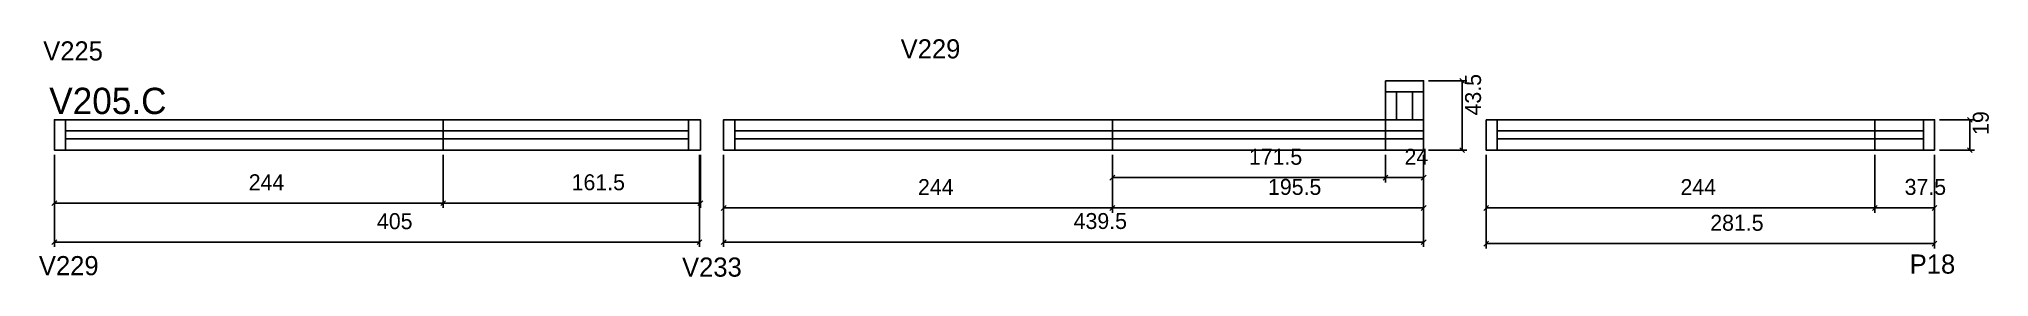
# Model space of a CAD drawing. Header units: metres. Extents: x 1670 to 2894, y 17046 to 17196.
import ezdxf

# ---------------------------------------------------------------- set-up
doc = ezdxf.new("R2010")
doc.units = ezdxf.units.M
for name, color, linetype in [('5', 7, 'Continuous'), ('COTA', 7, 'Continuous'), ('NOMENCLATURA', 7, 'Continuous'), ('Painéis', 7, 'Continuous'), ('SARR_2.2x7', 7, 'Continuous')]:
    doc.layers.add(name, color=color, linetype=linetype)

msp = doc.modelspace()

# ---------------------------------------------------------------- linework, layer by layer
at = {"layer": 'COTA', "color": 4, "lineweight": 25}
for p, q in [((2542.6, 17169.5), (2566.8, 17169.5)), ((2563.8, 17169.5), (2563.8, 17126)), ((2863.3, 17145), (2885.4, 17145)), ((2882.4, 17126), (2882.4, 17145)), ((2542.6, 17126), (2566.8, 17126)), ((2863.3, 17126), (2885.4, 17126)), ((1680.1, 17123), (1680.1, 17089.7)), ((1680.1, 17123), (1680.1, 17065.3)), ((1924.1, 17123), (1924.1, 17089.7)), ((1924.1, 17123), (1924.1, 17089.7)), ((2085.1, 17123), (2085.1, 17065.3)), ((2085.6, 17123), (2085.6, 17089.7)), ((2100.2, 17123), (2100.2, 17086.7)), ((2100.2, 17123), (2100.2, 17065.3)), ((2344.2, 17123), (2344.2, 17086.7)), ((2344.2, 17123), (2344.2, 17086.7)), ((2344.2, 17123), (2344.2, 17105.7)), ((2515.6, 17123), (2515.6, 17105.7)), ((2515.6, 17123), (2515.6, 17105.7)), ((2539.6, 17123), (2539.6, 17065.3)), ((2539.6, 17123), (2539.6, 17086.7)), ((2539.6, 17123), (2539.6, 17105.7)), ((2578.8, 17123), (2578.8, 17064.3)), ((2578.8, 17123), (2578.8, 17086.7)), ((2822.8, 17123), (2822.8, 17086.7)), ((2822.8, 17123), (2822.8, 17086.7)), ((2860.3, 17123), (2860.3, 17064.3)), ((2860.3, 17123), (2860.3, 17086.7)), ((2344.2, 17108.7), (2515.6, 17108.7)), ((2515.6, 17108.7), (2539.6, 17108.7)), ((1680.1, 17092.7), (1924.1, 17092.7)), ((2085.6, 17092.7), (1924.1, 17092.7)), ((2100.2, 17089.7), (2344.2, 17089.7)), ((2539.6, 17089.7), (2344.2, 17089.7)), ((2578.8, 17089.7), (2822.8, 17089.7)), ((2822.8, 17089.7), (2860.3, 17089.7)), ((1680.1, 17068.3), (2085.1, 17068.3)), ((2100.2, 17068.3), (2539.6, 17068.3)), ((2578.8, 17067.3), (2860.3, 17067.3))]:
    msp.add_line(p, q, dxfattribs=at)
at = {"layer": 'COTA', "color": 0, "lineweight": 25}
for p, q in [((2565.3, 17168), (2562.3, 17171)), ((2883.9, 17143.5), (2880.9, 17146.5)), ((2562.3, 17127.5), (2565.3, 17124.5)), ((2880.9, 17127.5), (2883.9, 17124.5)), ((2345.7, 17110.2), (2342.7, 17107.2)), ((2514.1, 17107.2), (2517.1, 17110.2)), ((2517.1, 17110.2), (2514.1, 17107.2)), ((2538.1, 17107.2), (2541.1, 17110.2)), ((1681.6, 17094.2), (1678.6, 17091.2)), ((1922.6, 17091.2), (1925.6, 17094.2)), ((1925.6, 17094.2), (1922.6, 17091.2)), ((2084.1, 17091.2), (2087.1, 17094.2)), ((2101.7, 17091.2), (2098.7, 17088.2)), ((2342.7, 17088.2), (2345.7, 17091.2)), ((2345.7, 17091.2), (2342.7, 17088.2)), ((2538.1, 17088.2), (2541.1, 17091.2)), ((2580.3, 17091.2), (2577.3, 17088.2)), ((2821.3, 17088.2), (2824.3, 17091.2)), ((2824.3, 17091.2), (2821.3, 17088.2)), ((2858.8, 17088.2), (2861.8, 17091.2)), ((1681.6, 17069.8), (1678.6, 17066.8)), ((2083.6, 17066.8), (2086.6, 17069.8)), ((2101.7, 17069.8), (2098.7, 17066.8)), ((2538.1, 17066.8), (2541.1, 17069.8)), ((2580.3, 17068.8), (2577.3, 17065.8)), ((2858.8, 17065.8), (2861.8, 17068.8))]:
    msp.add_line(p, q, dxfattribs=at)
at = {"layer": 'Painéis', "color": 200, "lineweight": 25}
for p, q in [((1924.1, 17126), (1924.1, 17145)), ((2344.2, 17126), (2344.2, 17145)), ((2822.8, 17126), (2822.8, 17145))]:
    msp.add_line(p, q, dxfattribs=at)
msp.add_lwpolyline([(2515.6, 17169.5), (2539.6, 17169.5), (2539.6, 17126), (2515.6, 17126), (2515.6, 17169.5)], dxfattribs=at)
for points in [[(2085.6, 17126), (1680.1, 17126), (1680.1, 17145), (2085.6, 17145)], [(2515.6, 17126), (2100.2, 17126), (2100.2, 17145), (2515.6, 17145)], [(2578.8, 17145), (2860.3, 17145), (2860.3, 17126), (2578.8, 17126)]]:
    msp.add_lwpolyline(points, close=True, dxfattribs=at)
at = {"layer": 'SARR_2.2x7', "color": 40, "lineweight": 25}
for p, q in [((2515.6, 17162.5), (2539.6, 17162.5)), ((2522.6, 17145), (2522.6, 17162.5)), ((2532.6, 17162.5), (2532.6, 17145)), ((1687.1, 17145), (1687.1, 17126)), ((1924.1, 17138), (1687.1, 17138)), ((2078.1, 17138), (1924.1, 17138)), ((2078.1, 17145), (2078.1, 17126)), ((2107.2, 17145), (2107.2, 17126)), ((2344.2, 17138), (2107.2, 17138)), ((2539.6, 17138), (2344.2, 17138)), ((2515.6, 17145), (2539.6, 17145)), ((2585.8, 17145), (2585.8, 17126)), ((2853.3, 17138), (2585.8, 17138)), ((2853.3, 17145), (2853.3, 17126)), ((1687.1, 17133), (1924.1, 17133)), ((1924.1, 17133), (2078.1, 17133)), ((2107.2, 17133), (2344.2, 17133)), ((2344.2, 17133), (2539.6, 17133)), ((2585.8, 17133), (2853.3, 17133))]:
    msp.add_line(p, q, dxfattribs=at)

# ---------------------------------------------------------------- texts
at = {"layer": '5', "color": 5, "lineweight": 25}
for s, p in [('V225', (1673.1, 17182.2)), ('V229', (2211.3, 17183.5)), ('V229', (1670.4, 17047.5)), ('V233', (2074.1, 17046.6)), ('P18', (2844.7, 17048.5))]:
    msp.add_text(s, height=12, rotation=360, dxfattribs=at).set_placement(p)
at = {"layer": 'COTA', "color": 240, "lineweight": 25}
for s, p in [('43.5', (2575.6, 17147.7)), ('19', (2894.3, 17135.5))]:
    msp.add_text(s, height=10, rotation=90, dxfattribs=at).set_placement(p)
for s, p in [('171.5', (2429.9, 17116.8)), ('24', (2527.6, 17116.8)), ('244', (1802.1, 17100.8)), ('161.5', (2004.8, 17100.8)), ('244', (2222.2, 17097.8)), ('195.5', (2441.9, 17097.9)), ('244', (2700.8, 17097.8)), ('37.5', (2841.5, 17097.9)), ('405', (1882.6, 17076.4)), ('439.5', (2319.9, 17076.5)), ('281.5', (2719.5, 17075.4))]:
    msp.add_text(s, height=10, dxfattribs=at).set_placement(p)
at = {"layer": 'NOMENCLATURA', "color": 7, "lineweight": 25}
msp.add_text('V205.C', height=16.5, dxfattribs=at).set_placement((1676.9, 17148.6))

doc.saveas('drawing.dxf')
